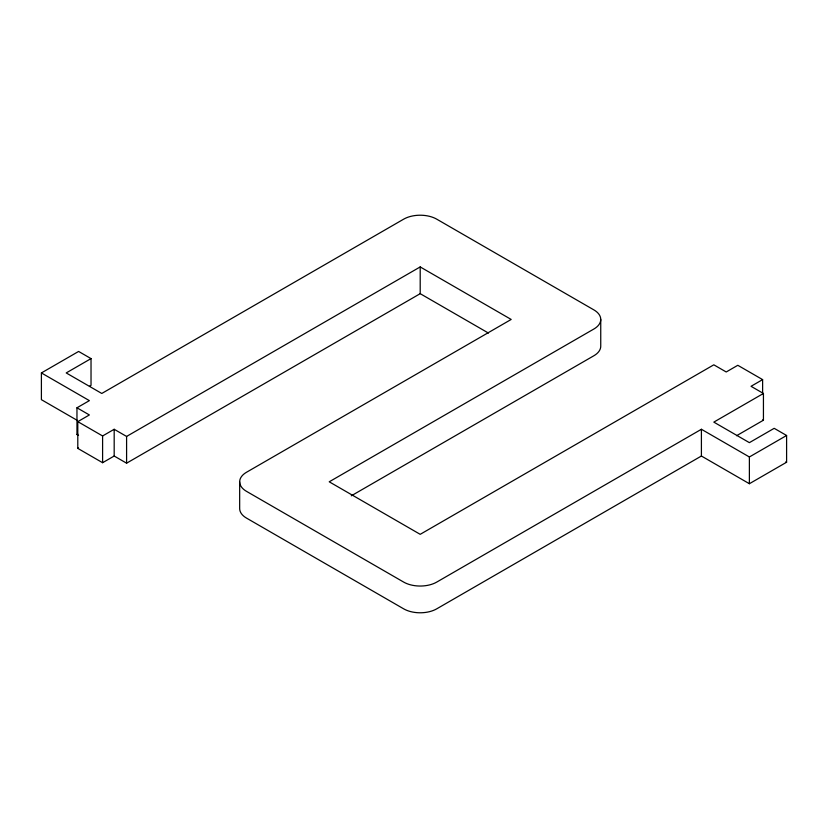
<?xml version="1.0" encoding="UTF-8"?>
<svg xmlns="http://www.w3.org/2000/svg" width="828" height="828" viewBox="0 0 828 828"><rect width="100%" height="100%" fill="white"/><g stroke="black" fill="none" stroke-linecap="round" stroke-linejoin="round"><path stroke-width="1.24" d="M77.377 420.448L41.4 399.676L41.4 372.931L78.619 351.445L91.028 358.607L91.028 385.351L89.476 386.241M91.028 358.607L66.209 372.931L101.782 393.466L403.66 219.172A23.391 13.507 0 0 1 436.749 219.172L593.893 309.9A23.391 13.507 0 0 1 593.893 329.006L329.223 481.803L420.2 534.329L713.819 364.817L726.218 371.979L737.8 365.293L762.619 379.617L762.619 393.631M78.515 435.424L76.963 434.534L76.963 407.79L89.372 400.628L41.4 372.931M488.437 333.063L420.2 293.671L126.591 463.183L114.181 456.021L102.6 462.707L77.791 448.383L77.791 421.638L89.372 414.952L76.963 407.79M76.963 434.534L77.739 434.089M77.791 448.383L78.515 447.958M77.791 421.638L102.6 435.963L114.181 429.277L126.591 436.439L420.2 266.926L511.186 319.453L246.516 472.26A23.391 13.507 0 0 0 246.516 491.356L403.66 582.084A23.391 13.507 0 0 0 436.749 582.084L701.409 429.277L749.381 456.973L786.6 435.487L786.6 462.231L749.381 483.718L701.409 456.021L436.749 608.828A23.391 13.507 0 0 1 403.66 608.828L246.516 518.1A23.391 13.507 0 0 1 239.665 508.547L239.665 481.803M351.279 495.817L593.893 355.74A23.391 13.507 0 0 0 600.745 346.197L600.745 319.453M762.619 379.617L751.037 386.303L763.437 393.466L763.437 420.21L736.558 435.725M763.437 393.466L713.819 422.114L749.381 442.649L774.19 428.324L786.6 435.487M762.671 419.765L763.437 420.21M785.824 461.786L786.6 462.231M749.381 456.973L749.381 483.718M701.409 429.277L701.409 456.021M420.2 266.926L420.2 293.671M126.591 436.439L126.591 463.183M114.181 429.277L114.181 456.021M102.6 435.963L102.6 462.707"/></g></svg>
